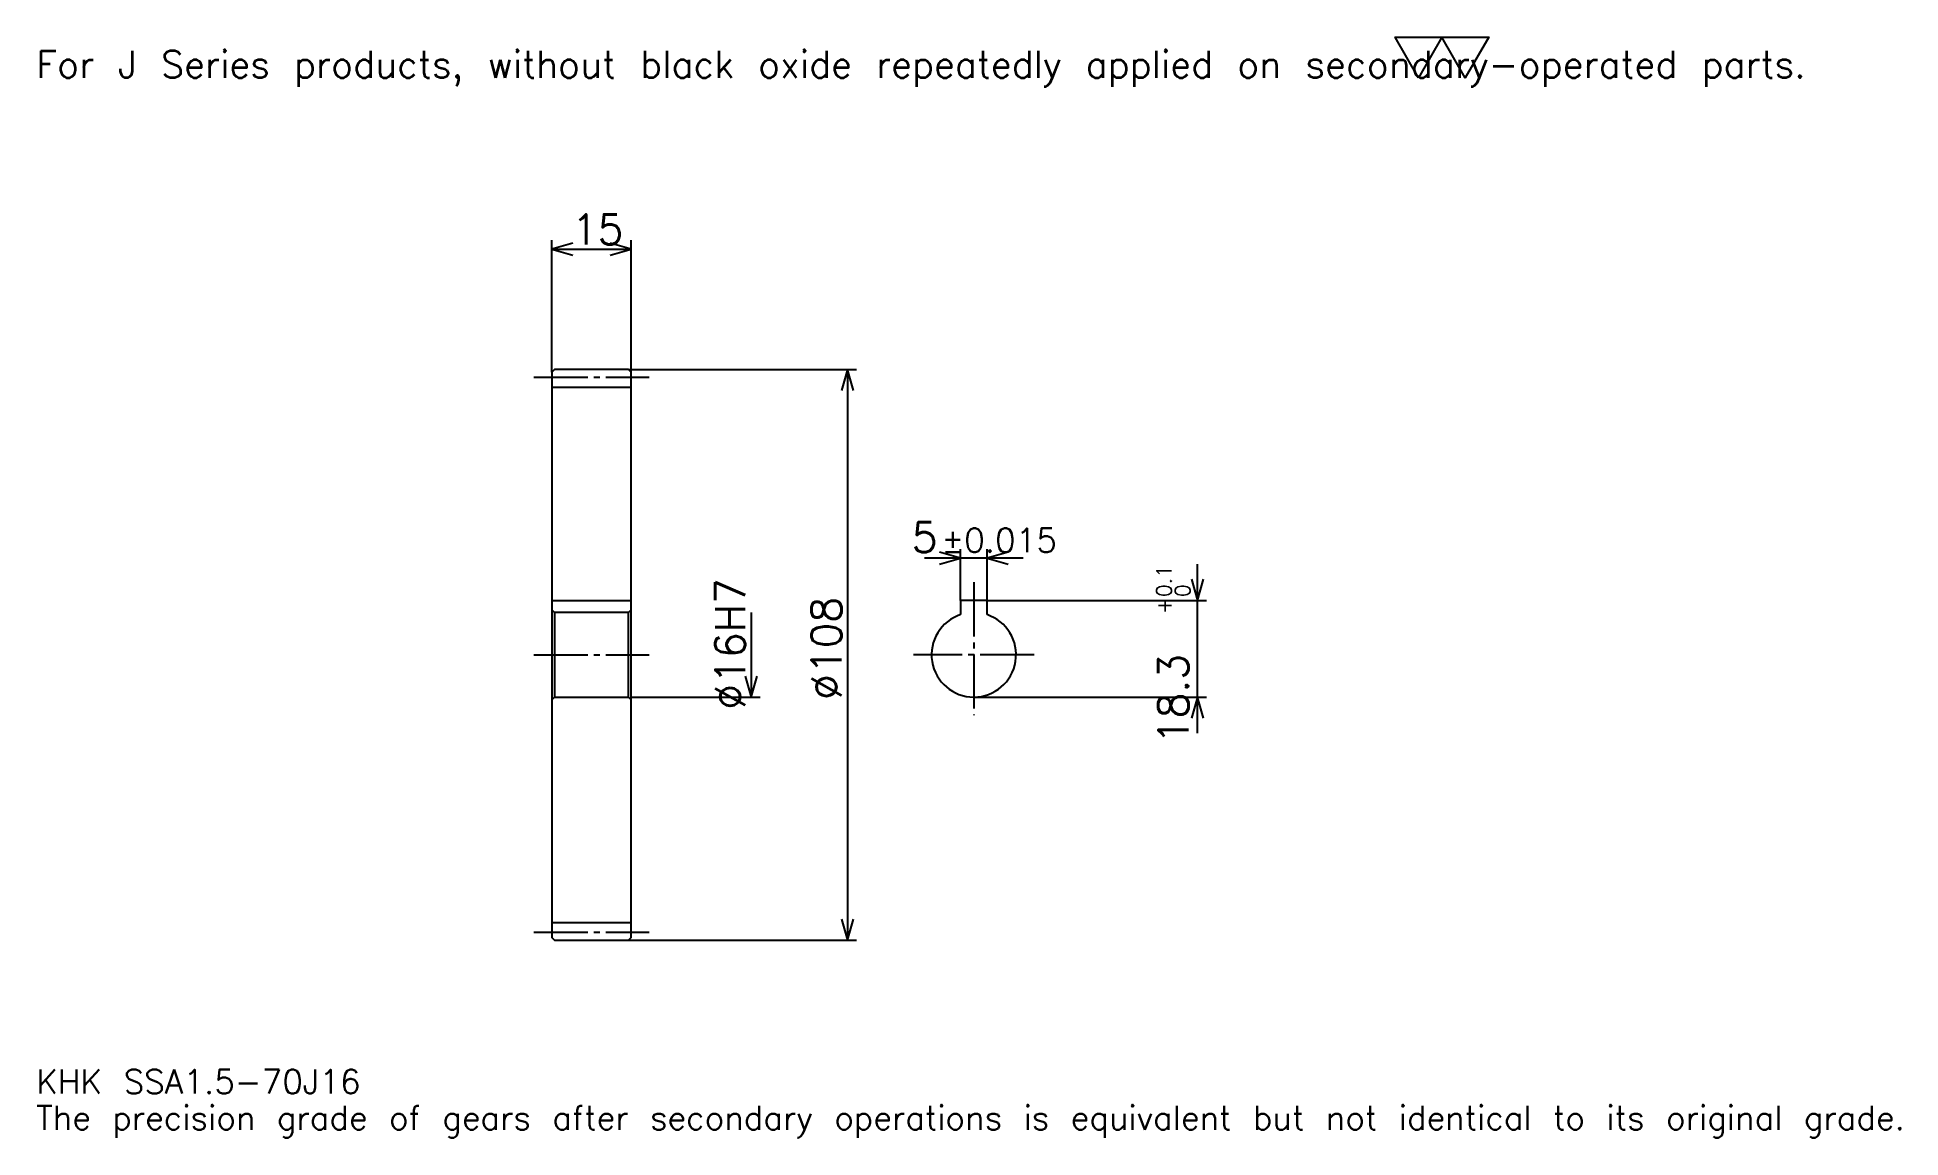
# Model space of a CAD drawing. Extents: x 12 to 364, y 4 to 212.
import ezdxf

# ---------------------------------------------------------------- set-up
doc = ezdxf.new("R2010")
doc.units = 0
doc.linetypes.add('DASHDOT', pattern=[13.646738, 10.235054, -1.137228, 1.137228, -1.137228])
doc.layers.get('0').update_dxf_attribs({"linetype": 'CONTINUOUS'})
doc.layers.add('DASHDOT', color=6, linetype='DASHDOT')
doc.styles.add('KANJI', font='TXT', dxfattribs={"bigfont": 'BIGFONT'})

msp = doc.modelspace()

# ---------------------------------------------------------------- linework, layer by layer
at = {"color": 5}
for p, q in [((108.933426, 149.545517), (108.933426, 173.995926)), ((123.933426, 149.545517), (123.933426, 173.995926)), ((108.933426, 172.290085), (123.933426, 172.290085)), ((108.933426, 149.045517), (108.933426, 149.545517)), ((123.433426, 149.545517), (123.933426, 149.545517)), ((123.933426, 149.545517), (166.579483, 149.545517)), ((123.933426, 149.045517), (123.933426, 149.545517)), ((164.873642, 149.545517), (164.873642, 41.545517)), ((198.11821, 113.806114), (179.471466, 113.806114)), ((186.29483, 105.84552), (186.29483, 115.511955)), ((191.29483, 105.84552), (191.29483, 115.511955)), ((231.097824, 80.722145), (231.097824, 112.668884)), ((191.29483, 105.84552), (232.803665, 105.84552)), ((146.677994, 103.545517), (146.677994, 87.545517)), ((123.933426, 87.545517), (148.383835, 87.545517)), ((188.79483, 87.545517), (232.803665, 87.545517)), ((123.433426, 41.545517), (123.933426, 41.545517)), ((123.933426, 41.545517), (166.579483, 41.545517))]:
    msp.add_line(p, q, dxfattribs=at)
at = {"color": 4}
for p, q in [((108.933426, 146.170517), (123.933426, 146.170517)), ((108.933426, 105.84552), (123.933426, 105.84552)), ((123.933426, 104.045517), (123.433426, 103.545517)), ((108.933426, 87.045517), (109.433426, 87.545517)), ((123.933426, 87.045517), (123.433426, 87.545517)), ((108.933426, 44.920517), (123.933426, 44.920517))]:
    msp.add_line(p, q, dxfattribs=at)
at = {"color": 7}
msp.add_lwpolyline([(272.934784, 204.70108), (268.499603, 212.388748), (286.240356, 212.388748), (281.805176, 204.70108), (277.369965, 212.388748), (272.934784, 204.70108)], dxfattribs=at)
at = {"color": 5}
for points in [[(112.913727, 173.427307), (108.933426, 172.290085), (112.913727, 171.152863)], [(119.953125, 171.152863), (123.933426, 172.290085), (119.953125, 173.427307)], [(166.010864, 145.565216), (164.873642, 149.545517), (163.73642, 145.565216)], [(182.314545, 112.668884), (186.29483, 113.806114), (182.314545, 114.943344)], [(195.275146, 114.943344), (191.29483, 113.806114), (195.275146, 112.668884)], [(229.960602, 109.825813), (231.097824, 105.84552), (232.235046, 109.825813)], [(145.540771, 91.525818), (146.677994, 87.545517), (147.815216, 91.525818)], [(232.235046, 83.565216), (231.097824, 87.545517), (229.960602, 83.565216)], [(163.73642, 45.525818), (164.873642, 41.545517), (166.010864, 45.525818)]]:
    msp.add_lwpolyline(points, dxfattribs=at)
at = {"color": 4}
for points in [[(108.933426, 87.045517), (108.933426, 42.045517), (109.433426, 41.545517), (123.433426, 41.545517), (123.933426, 42.045517), (123.933426, 149.045517), (123.433426, 149.545517), (109.433426, 149.545517), (108.933426, 149.045517), (108.933426, 87.045517)], [(191.29483, 103.144859), (191.29483, 105.84552), (186.29483, 105.84552), (186.29483, 103.144859)], [(108.933426, 104.045517), (109.433426, 103.545517), (109.433426, 87.545517), (123.433426, 87.545517), (123.433426, 103.545517), (109.433426, 103.545517)]]:
    msp.add_lwpolyline(points, dxfattribs=at)
msp.add_arc((188.79483, 95.545517), 8, 108.20995733, 71.79004267, dxfattribs=at)
at = {"layer": 'DASHDOT', "color": 7}
for p, q in [((105.521744, 148.045517), (127.345108, 148.045517)), ((188.79483, 109.257202), (188.79483, 84.133835)), ((105.521744, 95.545517), (127.345108, 95.545517)), ((200.206512, 95.545517), (177.383148, 95.545517)), ((105.521744, 43.045517), (127.345108, 43.045517))]:
    msp.add_line(p, q, dxfattribs=at)

# ---------------------------------------------------------------- texts
at = {"color": 7, "style": 'KANJI'}
for s, height, p in [('For J Series products, without black oxide repeatedly applied on secondary-operated parts.', 5.117527, (11.372283, 204.70108)), ('15', 5.686141, (112.737434, 173.19986)), ('5', 5.686141, (177.057526, 114.943344)), ('%%p0.015', 4.548913, (182.686096, 114.943344)), ('KHK SSA1.5-70J16', 4.548913, (11.372283, 12.509511)), ('The precision grade of gears after secondary operations is equivalent but not identical to its original grade.', 4.548913, (11.372283, 5.686141))]:
    msp.add_text(s, height=height, dxfattribs=at).set_placement(p)
for s, height, p in [('0.1', 2.843071, (226.207733, 106.448402)), ('%%c16H7', 5.686141, (145.540771, 85.168304)), ('+', 2.843071, (226.207733, 103.26416)), ('0', 2.843071, (229.733154, 106.448402)), ('%%c108', 5.686141, (163.73642, 87.016304)), ('18.3', 5.686141, (229.391983, 78.65229))]:
    msp.add_text(s, height=height, rotation=90, dxfattribs=at).set_placement(p)

doc.saveas('drawing.dxf')
